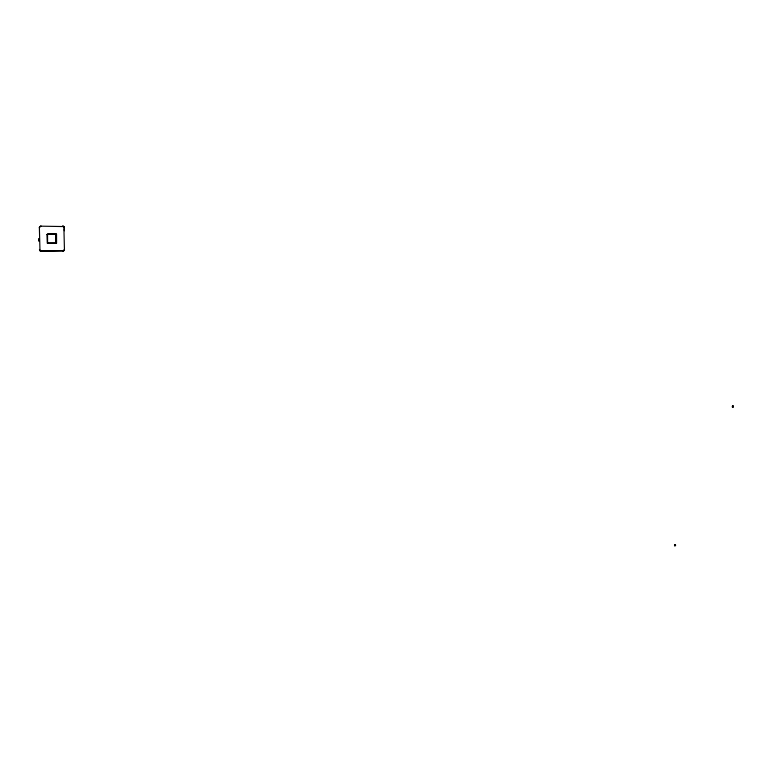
<?xml version="1.0" encoding="UTF-8"?>
<svg xmlns="http://www.w3.org/2000/svg" width="772" height="772" viewBox="0 0 772 772"><rect width="100%" height="100%" fill="white"/><g stroke="black" fill="none" stroke-linecap="round" stroke-linejoin="round"><path stroke-width="1.16" d="M732.483 406.111L733.332 406.072M56.375 242.63L56.259 234.341M674.506 545.013C677.295 544.192 674.13 547.695 674.506 545.013L675.519 544.974M55.989 242.688L55.989 234.543M56.115 242.997L47.574 242.987L47.536 234.273L56.25 234.234L55.98 243.112M41.041 226.177L39.864 226.669L39.382 227.846L39.97 250.659L41.148 251.141L63.96 250.562L64.443 249.385L63.864 226.563L41.041 226.177A1.669 1.669 0 0 0 39.382 227.846A1.592 1.592 0 0 1 41.041 226.244M64.356 229.091L64.365 230.76M732.425 407.105L733.207 406.998M733.004 406.072L732.474 406.072M733.4 406.14L733.4 407.047M732.358 406.14L732.358 407.047M41.148 251.141A1.669 1.669 0 0 1 39.478 249.481M62.783 251.054A1.669 1.669 0 0 0 64.443 249.385A1.592 1.592 0 0 1 62.783 250.987L41.148 251.074A1.592 1.592 0 0 1 39.546 249.481M62.686 226.08A1.669 1.669 0 0 1 64.356 227.74M62.686 226.157A1.592 1.592 0 0 1 64.279 227.74M46.995 234.524L47.304 243.267L56.568 243.228L56.53 233.964L47.932 233.723L46.995 234.524M39.372 238.731L38.6 238.731L38.61 241.047L39.382 241.038L39.372 238.731"/></g></svg>
